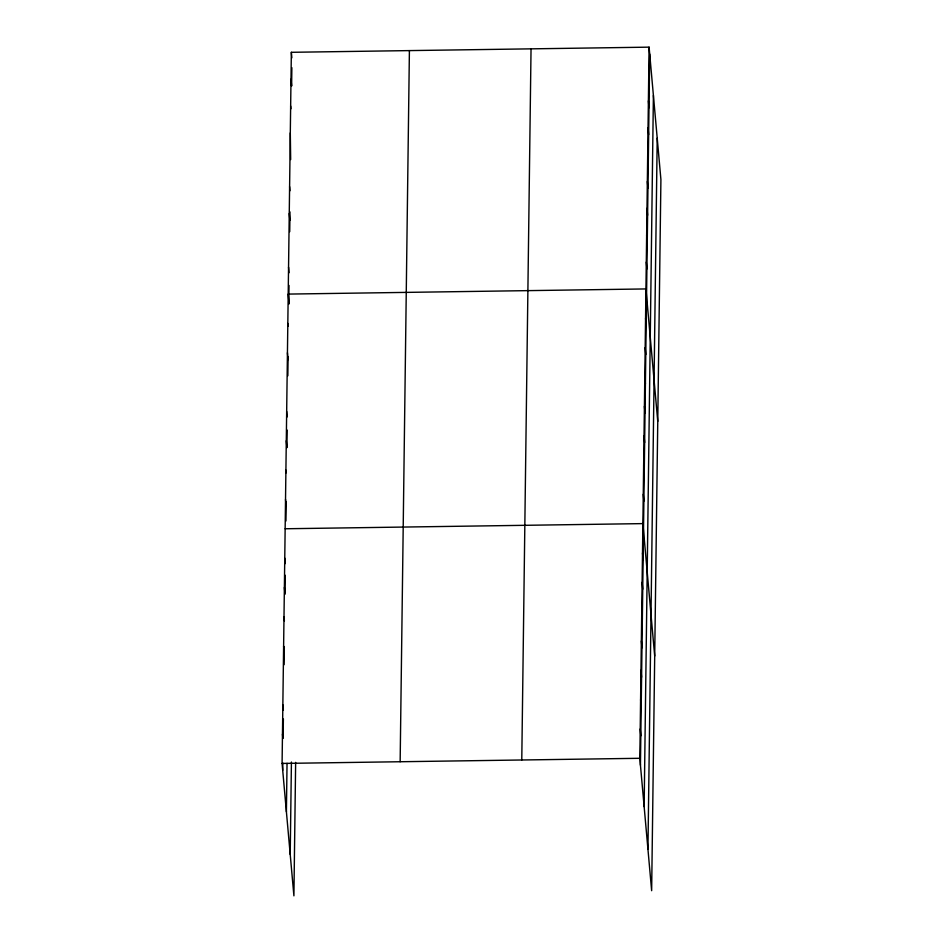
<?xml version="1.0" encoding="UTF-8"?>
<svg xmlns="http://www.w3.org/2000/svg" width="943" height="943" viewBox="0 0 943 943"><rect width="100%" height="100%" fill="white"/><g stroke="black" fill="none" stroke-linecap="round" stroke-linejoin="round"><path stroke-width="1.41" d="M295.642 762.38L293.91 895.85L282.087 763.441L291.352 52.301L649.09 47.15L660.913 179.559L651.648 890.699L639.825 758.29L649.09 47.15M282.711 770.337L282.806 763.005M283.124 738.074L283.372 719.002M284.079 664.732L284.314 647.134M284.998 594.338L285.246 575.265M285.953 520.996L286.2 501.924M287.143 430.055L286.908 447.666L286.295 440.758M287.851 375.786L288.098 356.725M288.782 303.917L289.018 285.434M289.725 231.707L289.984 211.904M290.668 159.591L290.303 132.892M291.858 67.684L291.623 86.061L291.01 79.165M286.401 811.758L287.037 763.359M290.208 854.429L291.422 762.027M400.15 761.744L409.403 50.604M521.774 759.987L531.039 48.847M640.438 765.186L649.703 54.046M644.14 806.607L653.405 95.467M647.947 849.278L657.212 138.138M285.151 528.764L642.89 523.613L654.701 656.022M282.087 763.441L639.825 758.29M648.737 74.014L649.362 80.921M648.395 100.877L649.008 107.785M648.041 127.741L648.654 134.649M647.688 154.617L648.312 161.512M647.346 181.48L647.959 188.376M646.992 208.344L647.605 215.24M646.639 235.208L647.252 242.103M646.297 262.071L646.91 268.967M657.754 421.344L645.943 288.935L288.204 294.086L289.065 303.752M645.554 318.274L646.179 325.17M645.177 347.602L645.79 354.509M644.8 376.941L645.413 383.836M644.411 406.28L645.024 413.175M644.034 435.607L644.647 442.515M643.645 464.946L644.269 471.842M643.267 494.273L643.88 501.181M642.501 552.952L643.114 559.847M642.124 582.279L642.737 589.186M641.735 611.618L642.36 618.514M641.358 640.957L641.971 647.853M640.969 670.284L641.594 677.192M640.592 699.623L641.205 706.519M640.214 728.951L640.827 735.858M291.352 52.301L291.847 57.818M290.656 106.029L290.904 108.787M289.607 186.631L289.972 190.769M289.253 213.495L289.866 220.391M288.558 267.223L289.053 272.739M287.827 323.425L288.075 326.184M287.438 352.753L288.051 359.66M286.672 411.431L287.167 416.947M285.918 470.097L286.153 472.856M285.529 499.425L286.142 506.332M284.762 558.103L285.257 563.619M284.385 587.43L284.88 592.958M284.008 616.769L284.373 620.907M283.619 646.096L284.232 653.004M282.853 704.775L283.348 710.291M282.476 734.102L282.841 738.239"/></g></svg>
